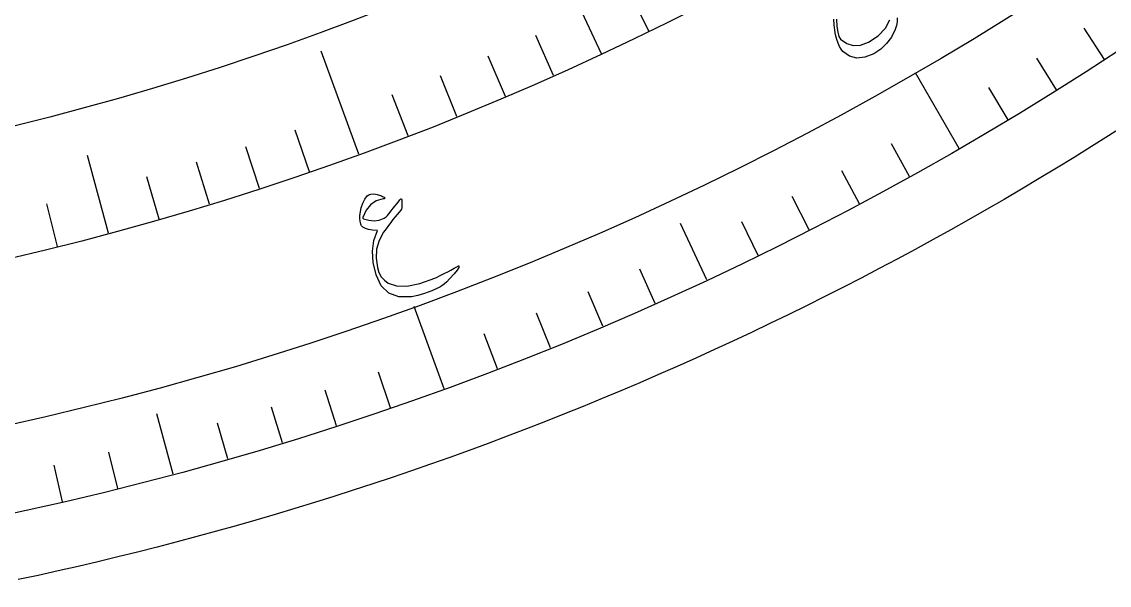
# Model space of a CAD drawing. Header units: millimetres. Extents: x -45 to 45, y -45 to 58.
# Drawn here: x 9.37 to 24.08, y -44.1 to -36.48 of the extents above; entities that cross this region are included whole.
import ezdxf

# ---------------------------------------------------------------- set-up
doc = ezdxf.new("R2010")
doc.units = ezdxf.units.MM
for name, color, linetype in [('CUT_OUTER', 1, 'Continuous'), ('ENGRAVE', 7, 'Continuous'), ('ENGRAVE_FINE', 8, 'Continuous'), ('TEXT', 5, 'Continuous')]:
    doc.layers.add(name, color=color, linetype=linetype)

msp = doc.modelspace()

# ---------------------------------------------------------------- linework, layer by layer
at = {"layer": 'CUT_OUTER'}
msp.add_lwpolyline([(24.3077, -37.87), (24.0749, -38.0184), (23.8412, -38.1654), (23.6065, -38.311), (23.371, -38.4551), (23.1346, -38.5978), (22.8974, -38.739), (22.6592, -38.8788), (22.4202, -39.0171), (22.1804, -39.1539), (21.9398, -39.2893), (21.6983, -39.4232), (21.456, -39.5556), (21.2129, -39.6865), (20.9689, -39.8159), (20.7242, -39.9438), (20.4788, -40.0702), (20.2325, -40.1951), (19.9855, -40.3185), (19.7377, -40.4404), (19.4892, -40.5607), (19.24, -40.6795), (18.99, -40.7968), (18.7393, -40.9126), (18.4879, -41.0268), (18.2359, -41.1394), (17.9831, -41.2506), (17.7296, -41.3601), (17.4755, -41.4681), (17.2208, -41.5746), (16.9653, -41.6795), (16.7093, -41.7828), (16.4526, -41.8845), (16.1953, -41.9847), (15.9374, -42.0833), (15.6788, -42.1803), (15.4197, -42.2757), (15.16, -42.3695), (14.8998, -42.4617), (14.639, -42.5523), (14.3776, -42.6414), (14.1157, -42.7288), (13.8532, -42.8146), (13.5903, -42.8988), (13.3268, -42.9814), (13.0628, -43.0623), (12.7983, -43.1417), (12.5334, -43.2194), (12.268, -43.2955), (12.0021, -43.3699), (11.7357, -43.4427), (11.469, -43.5139), (11.2017, -43.5835), (10.9341, -43.6514), (10.6661, -43.7177), (10.3976, -43.7823), (10.1288, -43.8453), (9.8596, -43.9066), (9.59, -43.9663), (9.32, -44.0243)], dxfattribs=at)
at = {"layer": 'ENGRAVE'}
for points in [[(17.2111, -36.9094), (16.7509, -35.9224)], [(13.9288, -38.269), (13.4209, -36.8735)], [(22.05, -38.1917), (21.4594, -37.1687)], [(10.5404, -39.3373), (10.2586, -38.2854)], [(18.6375, -39.9682), (18.2809, -39.2035)], [(15.0831, -41.4404), (14.6791, -40.3304)], [(11.4139, -42.5973), (11.1955, -41.7823)]]:
    msp.add_lwpolyline(points, dxfattribs=at)
for radius in [44.1, 44.1, 42.9188, 40.725, 40.725, 38.9925]:
    msp.add_circle((0, 0), radius, dxfattribs=at)
at = {"layer": 'ENGRAVE_FINE'}
for points in [[(17.8527, -36.6034), (17.5923, -36.0695)], [(24.0186, -36.9854), (23.7429, -36.5608)], [(16.5643, -37.2041), (16.3227, -36.6615)], [(15.9125, -37.4876), (15.6804, -36.9408)], [(23.3694, -37.3989), (23.1012, -36.9696)], [(15.2559, -37.7596), (15.0333, -37.2088)], [(22.7132, -37.8011), (22.4524, -37.3671)], [(14.5945, -38.0201), (14.3817, -37.4655)], [(13.2588, -38.5062), (13.0654, -37.9446)], [(12.5847, -38.7318), (12.4012, -38.1668)], [(21.3801, -38.5707), (21.1347, -38.128)], [(11.9068, -38.9455), (11.7332, -38.3775)], [(20.7037, -38.938), (20.466, -38.491)], [(11.2253, -39.1474), (11.0616, -38.5764)], [(20.021, -39.2934), (19.7911, -38.8423)], [(9.8523, -39.5153), (9.7086, -38.9389)], [(19.3322, -39.6368), (19.1102, -39.1818)], [(17.9371, -40.2874), (17.7312, -39.8249)], [(17.2312, -40.5943), (17.0334, -40.1283)], [(16.5202, -40.8888), (16.3305, -40.4194)], [(15.804, -41.1709), (15.6226, -40.6983)], [(14.3576, -41.6974), (14.1927, -41.2187)], [(13.6276, -41.9416), (13.4712, -41.4601)], [(12.8936, -42.173), (12.7456, -41.6889)], [(12.1556, -42.3916), (12.0161, -41.905)], [(10.6688, -42.79), (10.5463, -42.2988)], [(9.9203, -42.9697), (9.8065, -42.4764)]]:
    msp.add_lwpolyline(points, dxfattribs=at)
at = {"layer": 'TEXT'}
for points in [[(21.2154, -36.4247), (21.2143, -36.4763), (21.2053, -36.5283), (21.1883, -36.5807), (21.1368, -36.6832), (21.0708, -36.7722), (20.9904, -36.8477), (20.8957, -36.9094), (20.7767, -36.9571), (20.6674, -36.9674), (20.5681, -36.9406), (20.4787, -36.8766), (20.4558, -36.8485), (20.4344, -36.812), (20.4145, -36.7673), (20.3961, -36.7143), (20.3801, -36.6538), (20.3685, -36.5882), (20.3611, -36.5174), (20.358, -36.4415)], [(20.3907, -36.4399), (20.3967, -36.54), (20.4083, -36.6186), (20.4256, -36.6757), (20.4486, -36.7111), (20.53, -36.7721), (20.62, -36.7993), (20.7184, -36.7924), (20.8251, -36.7513), (20.9576, -36.6644), (21.054, -36.5635), (21.114, -36.4488)]]:
    msp.add_lwpolyline(points, dxfattribs=at)
msp.add_lwpolyline([(14.0431, -38.8324), (14.0645, -38.8173), (14.0904, -38.8084), (14.1209, -38.8055), (14.156, -38.8087), (14.1747, -38.8123), (14.1921, -38.8165), (14.2083, -38.8212), (14.2234, -38.8265), (14.2372, -38.8322), (14.2498, -38.8382), (14.2611, -38.8446), (14.2711, -38.8514), (14.2789, -38.8587), (14.2791, -38.8649), (14.2719, -38.87), (14.2571, -38.8739), (14.1642, -38.9009), (14.0874, -38.9513), (14.0264, -39.0251), (13.9811, -39.1225), (13.9808, -39.1279), (13.9826, -39.1328), (13.9866, -39.137), (13.9928, -39.1408), (14.0635, -39.1627), (14.1337, -39.1688), (14.2035, -39.1589), (14.2726, -39.1331), (14.2842, -39.126), (14.2981, -39.1142), (14.3144, -39.0977), (14.333, -39.0763), (14.3659, -39.0348), (14.3949, -38.9981), (14.42, -38.9663), (14.4413, -38.9394), (14.4588, -38.9173), (14.4725, -38.9001), (14.4823, -38.8877), (14.4884, -38.8802), (14.4981, -38.8726), (14.5053, -38.8735), (14.5098, -38.883), (14.5117, -38.9011), (14.5114, -38.9504), (14.509, -38.9879), (14.5046, -39.0136), (14.4982, -39.0275), (14.4724, -39.054), (14.4457, -39.0836), (14.418, -39.1162), (14.3893, -39.1518), (14.3596, -39.1905), (14.3289, -39.2322), (14.2972, -39.2769), (14.2644, -39.3246), (14.2039, -39.4354), (14.1694, -39.552), (14.1609, -39.6745), (14.1788, -39.8029), (14.2008, -39.8684), (14.2329, -39.9251), (14.275, -39.9731), (14.3272, -40.0123), (14.4366, -40.0505), (14.5782, -40.0521), (14.752, -40.0168), (14.9575, -39.9442), (14.9884, -39.9304), (15.0213, -39.915), (15.0564, -39.8979), (15.0936, -39.879), (15.1328, -39.8584), (15.1739, -39.836), (15.2167, -39.8117), (15.2615, -39.7855), (15.2694, -39.7815), (15.2756, -39.7796), (15.2803, -39.7799), (15.2833, -39.7823), (15.2816, -39.8006), (15.2598, -39.8358), (15.2179, -39.8877), (15.1558, -39.9563), (15.1171, -39.9956), (15.082, -40.0272), (15.0507, -40.0511), (15.0232, -40.0672), (14.9164, -40.1161), (14.8172, -40.1542), (14.7255, -40.1814), (14.6415, -40.1978), (14.4718, -40.1976), (14.3352, -40.148), (14.2319, -40.0494), (14.1616, -39.9021), (14.1222, -39.7353), (14.1122, -39.5793), (14.1313, -39.4343), (14.1794, -39.3001), (14.1152, -39.2953), (14.0612, -39.2864), (14.0175, -39.2733), (13.984, -39.2561), (13.9737, -39.248), (13.9652, -39.2382), (13.9584, -39.2267), (13.9534, -39.2135), (13.9459, -39.1758), (13.9419, -39.1391), (13.9415, -39.1032), (13.9445, -39.0682), (13.9593, -38.9947), (13.9807, -38.931), (14.0086, -38.8769), (14.0431, -38.8324)], close=True, dxfattribs=at)

doc.saveas('drawing.dxf')
